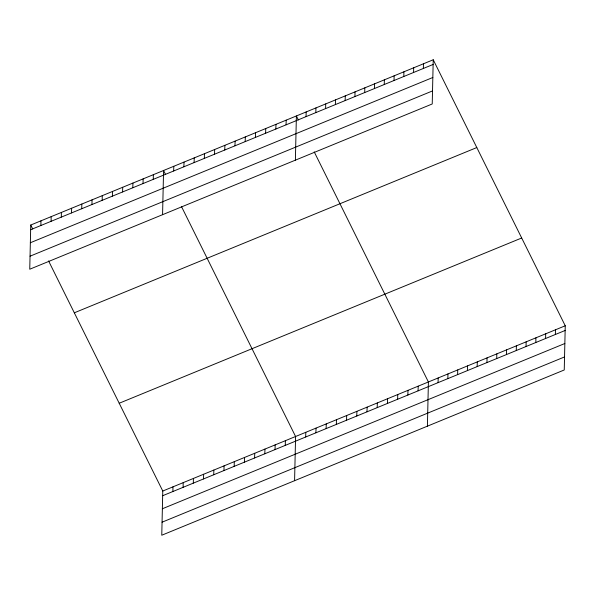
<?xml version="1.0" encoding="UTF-8"?>
<svg xmlns="http://www.w3.org/2000/svg" width="595" height="595" viewBox="0 0 595 595"><rect width="100%" height="100%" fill="white"/><g stroke="black" fill="none" stroke-linecap="round" stroke-linejoin="round"><path stroke-width="0.89" d="M30.754 225.022L29.75 269.223L432.23 103.969L433.234 59.768L30.754 225.022L32.732 229.008M40.862 225.512L40.973 220.827M51.081 221.318L51.185 216.632M61.3 217.123L61.404 212.437M71.512 212.928L71.623 208.243M81.731 208.733L81.835 204.048M91.95 204.539L92.054 199.853M102.162 200.344L102.273 195.651M112.381 196.149L112.485 191.456M122.6 191.954L122.704 187.261M132.819 187.76L132.923 183.067M143.031 183.565L143.142 178.872M153.25 179.37L153.354 174.677M162.569 214.683L163.573 170.482L165.551 174.476M48.574 260.93L162.77 491.031L161.766 535.232L564.246 369.978L565.25 325.777L433.234 59.768M173.681 170.981L173.792 166.288M172.877 491.529L172.981 486.836M183.9 166.786L184.004 162.093M183.096 487.335L183.201 482.642M194.119 162.591L194.223 157.898M193.308 483.14L193.42 478.447M204.33 158.396L204.442 153.703M203.527 478.945L203.631 474.252M214.55 154.202L214.654 149.509M213.746 474.751L213.85 470.057M224.769 150.007L224.873 145.314M223.965 470.556L224.07 465.863M234.988 145.812L235.092 141.119M234.177 466.361L234.289 461.668M245.2 141.617L245.311 136.924M244.396 462.166L244.5 457.473M255.419 137.423L255.523 132.73M254.615 457.971L254.72 453.278M265.638 133.228L265.742 128.535M264.827 453.777L264.939 449.084M275.849 129.026L275.961 124.34M275.046 449.575L275.15 444.889M286.069 124.831L286.173 120.145M285.265 445.38L285.369 440.694M295.388 160.152L296.392 115.951L298.37 119.945M294.584 480.701L295.589 436.499L181.393 206.398M306.061 116.627L306.165 111.934M305.696 436.99L305.8 432.305M315.833 112.611L315.938 107.926M315.915 432.796L316.019 428.11M325.606 108.602L325.718 103.909M326.134 428.601L326.238 423.915M335.387 104.586L335.491 99.9M336.346 424.406L336.458 419.72M345.159 100.57L345.264 95.884M346.565 420.211L346.669 415.526M354.932 96.561L355.037 91.868M356.784 416.017L356.888 411.331M364.705 92.545L364.817 87.859M366.996 411.822L367.108 407.136M374.486 88.536L374.59 83.843M384.258 84.52L384.363 79.834M377.215 407.627L377.319 402.941M394.031 80.504L394.135 75.818M387.434 403.432L387.538 398.747M403.804 76.495L403.916 71.802M397.646 399.238L397.757 394.552M413.577 72.478L413.689 67.793M407.865 395.043L407.969 390.357M423.357 68.47L423.462 63.777M418.084 390.848L418.188 386.162M427.403 426.169L428.407 381.968L314.212 151.866M438.076 382.645L438.18 377.951M447.849 378.628L447.953 373.935M457.622 374.612L457.726 369.926M467.395 370.603L467.506 365.91M477.175 366.587L477.279 361.901M486.948 362.571L487.052 357.885M496.721 358.562L496.825 353.869M506.494 354.546L506.605 349.86M516.274 350.537L516.378 345.844M526.047 346.521L526.151 341.835M535.82 342.504L535.924 337.819M545.593 338.495L545.704 333.802M555.366 334.479L555.477 329.794M30.65 229.707L433.13 64.453M30.352 242.745L432.833 77.491M30.047 256.185L432.528 90.923M74.316 312.806L476.803 147.553M119.201 403.246L521.689 237.993M162.77 491.031L565.25 325.777M162.658 495.724L565.146 330.47M162.368 508.762L564.848 343.508M162.063 522.194L564.543 356.941"/></g></svg>
